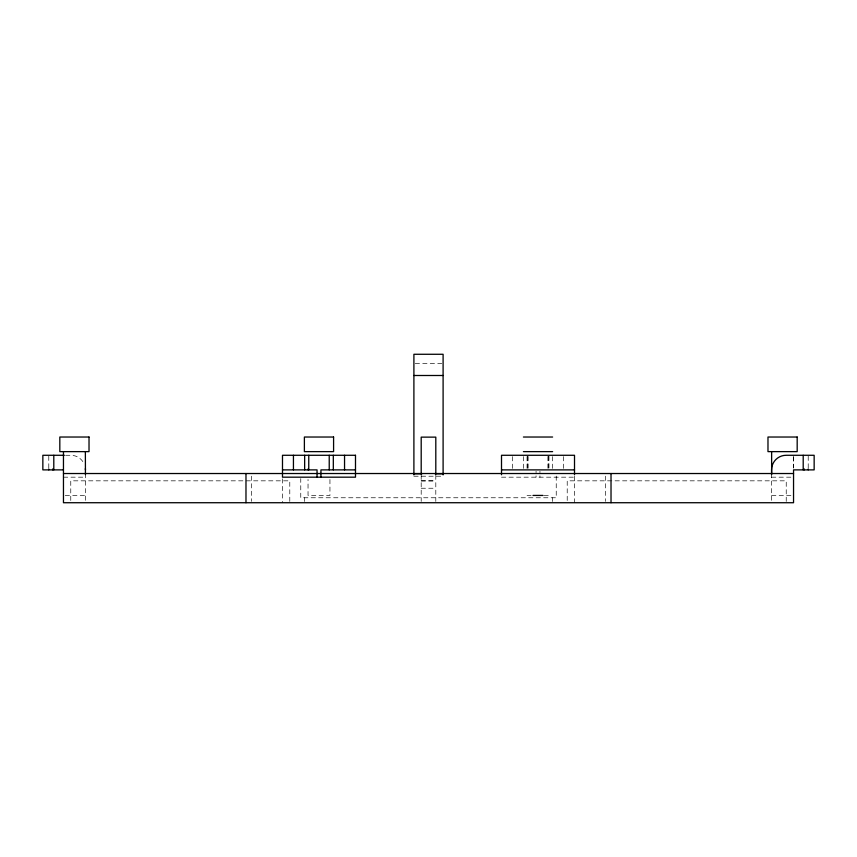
<?xml version="1.0" encoding="UTF-8"?>
<svg xmlns="http://www.w3.org/2000/svg" width="857" height="857" viewBox="0 0 857 857"><rect width="100%" height="100%" fill="white"/><g stroke="black" fill="none" stroke-linecap="round" stroke-linejoin="round"><path stroke-width="0.64" stroke-dasharray="4.29 3.21" d="M528.041 456.492L528.041 468.661M547.977 456.492L547.977 468.661M415.227 363.368L441.773 363.368M65.603 455.281L70.842 455.281A14.601 14.601 0 0 1 83.065 461.891M413.899 476.213L443.101 476.213M63.45 477.178L85.443 477.178M501.506 477.178L574.511 477.178M771.557 477.178L793.55 477.178M421.194 480.831L435.806 480.831M421.194 480.938L435.806 480.938M421.194 488.233L435.806 488.233M65.207 495.432L85.368 495.432M527.055 495.432L531.104 495.432M544.002 495.432L548.962 495.432M771.632 495.432L791.793 495.432M808.215 456.192L808.215 468.051M793.539 456.931L793.539 467.558M793.368 456.567L793.368 468.158M786.233 501.441L786.233 480.831L567.216 480.831L567.216 501.441M771.632 473.525L771.632 501.399M605.545 476.181L605.545 501.399M574.511 476.181L574.511 502.727M563.563 456.599L563.563 469.882M556.236 476.085L556.236 497.767L300.764 497.767L300.764 478.635M552.615 497.767L552.615 501.495M552.347 456.599L552.347 469.882M548.962 456.192L548.962 469.882M548.244 456.192L548.244 468.051M539.953 471.243L539.953 472.614M539.953 475.806L539.953 477.178M536.064 471.243L536.064 472.614M536.064 475.806L536.064 477.178M527.773 456.192L527.773 468.051M527.055 456.599L527.055 469.882M523.681 456.599L523.681 468.554M512.454 456.599L512.454 468.554M435.806 475.132L435.806 501.441M421.194 475.132L421.194 501.441M329.945 479.502L329.945 495.432L308.038 495.432L308.038 479.502M304.385 497.767L304.385 501.495M289.784 501.441L289.784 480.831L70.767 480.831L70.767 501.441M282.489 478.838L282.489 502.727M251.455 476.181L251.455 501.399M85.368 473.525L85.368 501.399M48.785 456.192L48.785 468.051"/><path stroke-width="1.29" d="M413.899 375.495L443.101 375.495M523.413 437.027L552.615 437.027M523.413 451.628L552.615 451.628M64.286 455.281L42.85 455.281L42.85 469.882L63.45 469.882M282.489 469.882L317.047 469.882L317.047 477.178M355.494 469.882L320.936 469.882L320.936 477.178M501.506 469.882L574.511 469.882M63.461 473.525L793.539 473.525M413.899 473.814L421.858 473.814M435.142 473.814L443.101 473.814M532.979 495.432L543.038 495.432M808.215 468.961L808.215 469.882M804.327 468.961L804.327 469.882M803.202 455.281L803.202 469.882M771.632 451.628L771.632 474.189M771.557 474.746L771.557 469.882A14.601 14.601 0 0 1 786.158 455.281L814.15 455.281L814.15 469.882L793.55 469.882L793.539 502.727L63.461 502.727L63.461 451.628M611.02 473.525L611.02 502.727M574.511 474.746L574.511 455.281L501.506 455.281L501.506 474.746M443.101 474.885L443.101 354.273L413.899 354.273L413.899 474.885M435.806 474.071L435.806 437.134L421.194 437.134L421.194 474.071M344.546 455.281L344.546 469.882M333.319 455.281L333.319 469.882M329.227 455.281L329.227 469.882M308.756 455.281L308.756 469.882M308.038 468.961L308.038 469.882M304.653 455.281L304.653 469.882M293.437 455.281L293.437 469.882M245.98 473.525L245.98 502.727M85.368 451.628L85.443 474.746M53.798 455.281L53.798 469.882M52.673 468.961L52.673 469.882M48.785 468.961L48.785 469.882M85.389 468.565A14.601 14.601 0 0 1 85.443 469.882M89.021 437.027L59.819 437.027L59.819 451.628L89.021 451.628L89.021 437.027M333.587 437.027L304.385 437.027L304.385 451.628L333.587 451.628L333.587 437.027M797.181 437.027L767.979 437.027L767.979 451.628L797.181 451.628L797.181 437.027M355.494 455.281L282.489 455.281L282.489 477.178L355.494 477.178L355.494 455.281"/></g></svg>
